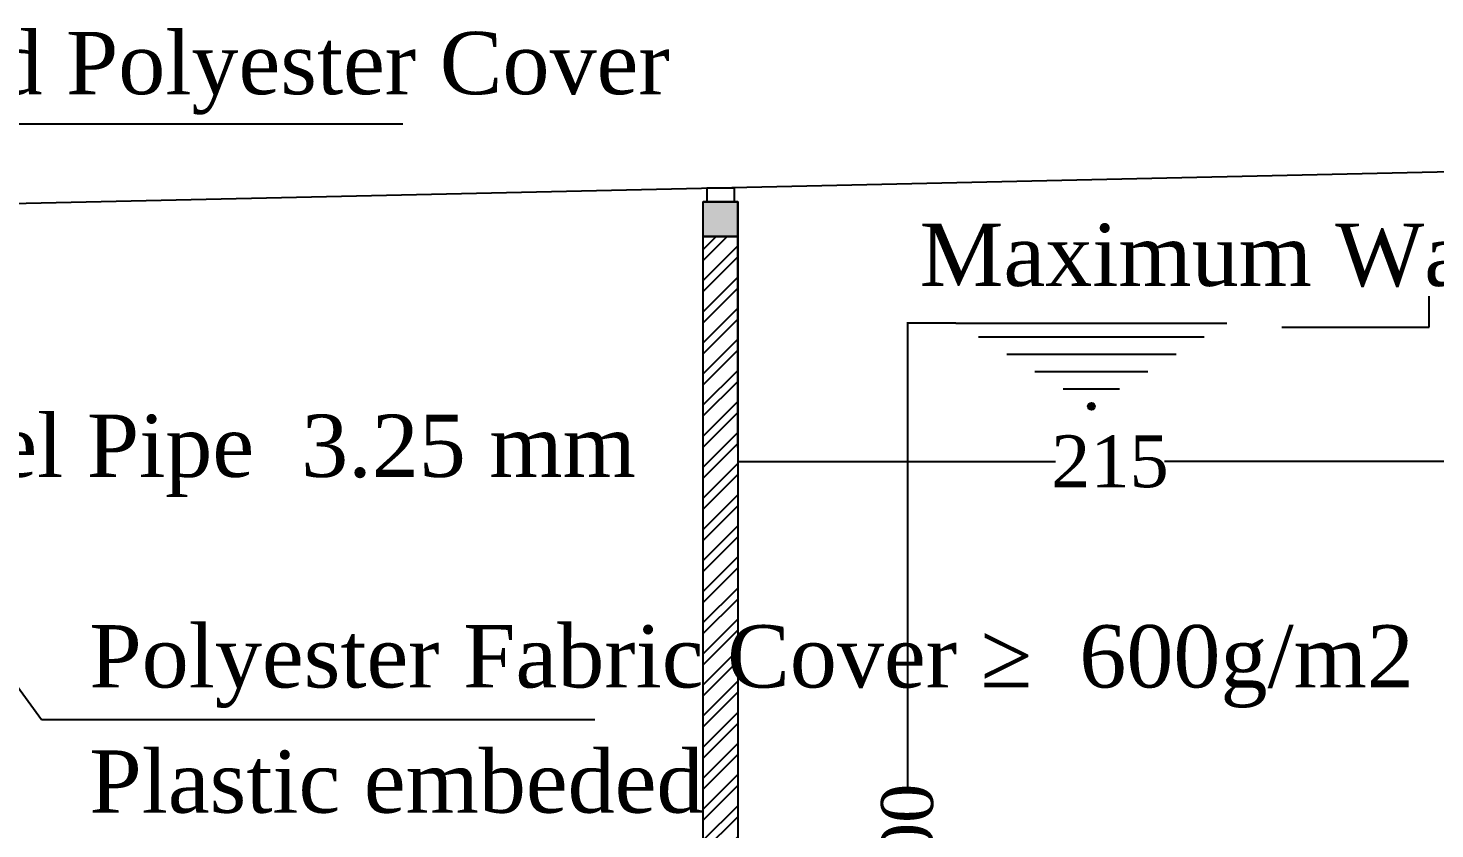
# Model space of a CAD drawing. Header units: centimetres. Extents: x 19229 to 51025, y 9487 to 24710.
# Drawn here: x 25748.8 to 26155.2, y 10982.9 to 11214.1 of the extents above; entities that cross this region are included whole.
import ezdxf

# ---------------------------------------------------------------- set-up
doc = ezdxf.new("R2010")
doc.units = ezdxf.units.CM
doc.layers.get('0').update_dxf_attribs({"linetype": 'CONTINUOUS'})
doc.layers.get('DEFPOINTS').update_dxf_attribs({"linetype": 'CONTINUOUS'})
doc.styles.add('style2', font='times.ttf', dxfattribs={"height": 15})
doc.styles.add('style3', font='times.ttf', dxfattribs={"height": 25})
doc.dimstyles.get("Standard").update_dxf_attribs({"dimtxt": 15, "dimasz": 0.18, "dimexe": 0.18, "dimexo": 0.0625, "dimgap": 0.09, "dimtad": 0, "dimdec": 0, "dimzin": 0, "dimdsep": 46, "dimtxsty": 'style2', "dimcen": 0.09, "dimadec": 0, "dimazin": 0, "dimtfac": 1, "dimtdec": 0, "dimtofl": 0, "dimtmove": 0, "dimatfit": 3, "dimfxl": 1, "dimtolj": 1, "dimtzin": 0, "dimarcsym": 0})

# ---------------------------------------------------------------- blocks, each defined once
blk = doc.blocks.new('*D62')
at = {"color": 0, "lineweight": -2, "ltscale": 20, "transparency": 16777216}
for p, q in [((25953.85, 11092.97), (25953.85, 11088.73)), ((25954.03, 11088.91), (26045.61, 11088.91)), ((26168.67, 11088.91), (26077.08, 11088.91)), ((26168.85, 11089.02), (26168.85, 11088.73))]:
    blk.add_line(p, q, dxfattribs=at)
at = {"color": 0, "ltscale": 20, "transparency": 16777216}
for points in [[(25954.03, 11088.94), (25954.03, 11088.88), (25953.85, 11088.91)], [(26168.67, 11088.94), (26168.67, 11088.88), (26168.85, 11088.91)]]:
    blk.add_solid(points, dxfattribs=at)
at = {"layer": 'DEFPOINTS', "color": 0, "ltscale": 20, "transparency": 16777216}
for p in [(25953.85, 11093.03), (25953.85, 11088.91), (26168.85, 11089.09)]:
    blk.add_point(p, dxfattribs=at)
at = {"color": 0, "ltscale": 20, "transparency": 16777216, "insert": (26061.35, 11088.91), "char_height": 15, "attachment_point": 5, "style": 'style2'}
blk.add_mtext('\\A1;215', dxfattribs=at)
blk = doc.blocks.new('*D64')
at = {"color": 0, "lineweight": -2, "ltscale": 20, "transparency": 16777216}
for p, q in [((26016.8, 11128.91), (26002.67, 11128.91)), ((26002.85, 11128.73), (26002.85, 10994.76)), ((26002.85, 10829.09), (26002.85, 10963.05)), ((25972.68, 10828.91), (26003.03, 10828.91))]:
    blk.add_line(p, q, dxfattribs=at)
at = {"color": 0, "ltscale": 20, "transparency": 16777216}
for points in [[(26002.82, 11128.73), (26002.88, 11128.73), (26002.85, 11128.91)], [(26002.82, 10829.09), (26002.88, 10829.09), (26002.85, 10828.91)]]:
    blk.add_solid(points, dxfattribs=at)
at = {"layer": 'DEFPOINTS', "color": 0, "ltscale": 20, "transparency": 16777216}
for p in [(26002.85, 11128.91), (26016.86, 11128.91), (25972.62, 10828.91)]:
    blk.add_point(p, dxfattribs=at)
at = {"color": 0, "ltscale": 20, "transparency": 16777216, "insert": (26002.85, 10978.91), "char_height": 15, "attachment_point": 5, "rotation": 90, "style": 'style2'}
blk.add_mtext('\\A1;300', dxfattribs=at)

msp = doc.modelspace()

# ---------------------------------------------------------------- hatches: boundary and pattern name
at = {"ltscale": 20}
h = msp.add_hatch(color=7, dxfattribs=at)
h.dxf.hatch_style = 1
h.paths.add_polyline_path([(25943.85, 11163.91), (25953.85, 11163.91), (25953.85, 11153.91), (25943.85, 11153.91)])
h = msp.add_hatch(dxfattribs=at)
h.set_pattern_fill('STEEL', scale=2)
h.set_pattern_definition([(45, (-3828.197, 0), (-4.490128, 4.490128), []), (45, (-3828.197, 3.175), (-4.490128, 4.490128), [])])
h.paths.add_polyline_path([(25943.85, 11153.91), (25953.85, 11153.91), (25953.85, 11093.03), (25953.85, 10778.91), (25943.85, 10778.91)])
h = msp.add_hatch(color=7)
h.dxf.hatch_style = 1
h.paths.add_polyline_path([(26054.99, 11104.91, 1), (26056.99, 11104.91, 1)])

# ---------------------------------------------------------------- linework, layer by layer
at = {"color": 7, "ltscale": 20}
for p, q in [((25650.83, 11186.47), (25857.06, 11186.47)), ((25719.58, 11162.91), (26168.85, 11172.91)), ((25943.85, 11093.03), (25943.85, 11163.91)), ((25953.85, 11163.91), (25943.85, 11163.91)), ((25953.85, 11093.03), (25953.85, 11163.91)), ((26153.6, 11127.76), (26153.6, 11136.73)), ((26111.01, 11127.76), (26153.6, 11127.76)), ((25953.85, 11088.91), (25953.85, 10778.91)), ((25729.83, 11045.79), (25752.67, 11014.41)), ((25752.67, 11014.41), (25912.49, 11014.41))]:
    msp.add_line(p, q, dxfattribs=at)
at = {"color": 7}
for p, q in [((26016.86, 11128.91), (26095.12, 11128.91)), ((26023.38, 11124.91), (26088.6, 11124.91)), ((26031.53, 11119.91), (26080.44, 11119.91)), ((26039.69, 11114.91), (26072.29, 11114.91)), ((26047.84, 11109.91), (26064.14, 11109.91))]:
    msp.add_line(p, q, dxfattribs=at)
at = {"color": 7, "ltscale": 20}
for points in [[(25944.85, 11163.91), (25952.85, 11163.91), (25952.85, 11167.91), (25944.85, 11167.91)], [(25953.85, 11153.91), (25943.85, 11153.91), (25943.85, 11163.91), (25953.85, 11163.91)], [(25953.85, 10778.91), (25943.85, 10778.91), (25943.85, 11153.91), (25953.85, 11153.91)]]:
    msp.add_lwpolyline(points, close=True, dxfattribs=at)
at = {"color": 7}
msp.add_circle((26055.99, 11104.91), 1, dxfattribs=at)

# ---------------------------------------------------------------- texts
at = {"color": 7, "style": 'style3'}
for s, p in [('Extended Polyester Cover ', (25650.27, 11195.03)), ('Maximum Water Level', (26006.41, 11139.65)), ('Ring of 1" Galvanized Steel Pipe  3.25 mm', (25453.42, 11084.5)), ('Polyester Fabric Cover ≥  600g/m2  ', (25766.51, 11023.68)), ('Plastic embeded  ', (25766.51, 10987.52))]:
    msp.add_text(s, height=18, dxfattribs=at).set_placement(p)

# ---------------------------------------------------------------- dimensions: what is measured, and where the dimension line sits
at = {"color": 7, "ltscale": 20}
dim = msp.add_linear_dim(base=(26002.85, 11128.91), p1=(25972.62, 10828.91), p2=(26016.86, 11128.91), angle=90, dimstyle='Standard', dxfattribs=at)
dim.commit()
dim.dimension.update_dxf_attribs({"geometry": '*D64', "text_midpoint": (26002.85, 10978.91)})
dim = msp.add_linear_dim(base=(25953.85, 11088.91), p1=(26168.85, 11089.09), p2=(25953.85, 11093.03), dimstyle='Standard', dxfattribs=at)
dim.commit()
dim.dimension.update_dxf_attribs({"geometry": '*D62', "text_midpoint": (26061.35, 11088.91)})

doc.saveas('drawing.dxf')
